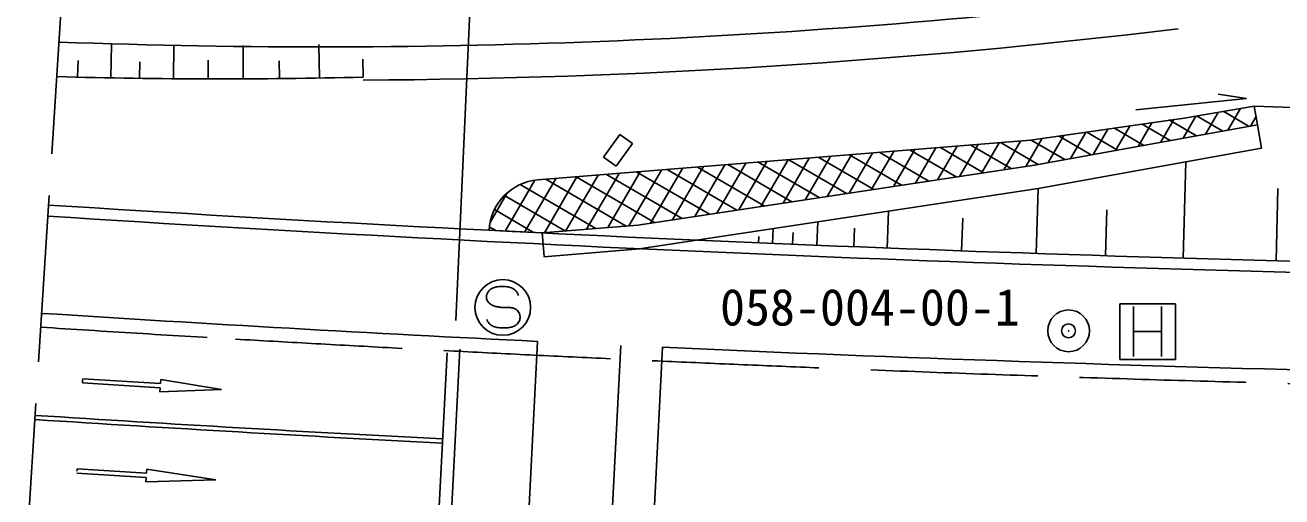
# Model space of a CAD drawing. Units: millimetres, scale not verified. Extents: x 40000 to 680000, y 20000 to 380000.
# Drawn here: x 69725 to 114900, y 291139 to 308094 of the extents above; entities that cross this region are included whole.
import ezdxf
from ezdxf.enums import TextEntityAlignment as Align

# ---------------------------------------------------------------- set-up
doc = ezdxf.new("R2010")
doc.units = ezdxf.units.MM
doc.header["$LTSCALE"] = 1000
doc.header["$PDMODE"] = 32
doc.header["$PDSIZE"] = 500
doc.linetypes.add('DASHED', pattern=[7.5, 6, -1.5])
for name, color, linetype, lineweight in [('M-BGD', 7, 'Continuous', 25), ('M-BGD-EXST', 7, 'Continuous', 25), ('M-BMK-SRVR', 3, 'Continuous', 25), ('M-STR-STRC', 7, 'Continuous', 25)]:
    doc.layers.add(name, color=color, linetype=linetype, lineweight=lineweight)
doc.layers.add('M-OTRS', color=6, linetype='Continuous')
doc.styles.add('ＭＳ ゴシック', font='')
doc.styles.get('ＭＳ ゴシック').set_extended_font_data('MS Gothic')

msp = doc.modelspace()

# ---------------------------------------------------------------- linework, layer by layer
at = {"layer": 'M-BGD', "linetype": 'DASHED'}
for p, q in [((69725, 288503), (72364, 329727)), ((72826, 307398), (72804, 306198)), ((71613, 306223), (71627, 306821)), ((91100, 304166), (90518, 303353)), ((91100, 304166), (91554, 303841)), ((91554, 303841), (90972, 303028)), ((90518, 303353), (90972, 303028))]:
    msp.add_line(p, q, dxfattribs=at)
at = {"layer": 'M-BGD'}
for p, q in [((75066, 307369), (75057, 306169)), ((77565, 306164), (77560, 307364)), ((80282, 307392), (80302, 306192)), ((73847, 306773), (73840, 306182)), ((76307, 306833), (76306, 306163)), ((78859, 306816), (78865, 306173)), ((81861, 306866), (81876, 306224)), ((109653, 305046), (113631, 305463)), ((113631, 305463), (112611, 305607)), ((113907, 305176), (111320, 304738)), ((112154, 304172), (112612, 304957)), ((113728, 304456), (112811, 304991)), ((112963, 304318), (113415, 305093)), ((113907, 305176), (114020, 304509)), ((111309, 304736), (105867, 303954)), ((114020, 304509), (106002, 303062)), ((109729, 303735), (110222, 304580)), ((110884, 303943), (109876, 304530)), ((110538, 303880), (110968, 304618)), ((110968, 304618), (110840, 304692)), ((110968, 304618), (111021, 304709)), ((111832, 304114), (110968, 304618)), ((111346, 304026), (111809, 304821)), ((112780, 304285), (111849, 304828)), ((113771, 304464), (113970, 304805)), ((114020, 304509), (114172, 303667)), ((106496, 303151), (107064, 304126)), ((108041, 303430), (106889, 304101)), ((107304, 303297), (107854, 304240)), ((108989, 303601), (107885, 304244)), ((108113, 303443), (108643, 304353)), ((109937, 303772), (108881, 304387)), ((108921, 303589), (109433, 304467)), ((88156, 302529), (105867, 303954)), ((100934, 302296), (101705, 303619)), ((103194, 302638), (101533, 303605)), ((101727, 302416), (102464, 303680)), ((102520, 302536), (103223, 303741)), ((104179, 302787), (102624, 303693)), ((103314, 302656), (103982, 303802)), ((105165, 302936), (103715, 303781)), ((104107, 302776), (104741, 303864)), ((106145, 303088), (104805, 303869)), ((104900, 302896), (105500, 303925)), ((105693, 303016), (106275, 304013)), ((107093, 303259), (105893, 303958)), ((114172, 303667), (106142, 302219)), ((94588, 301337), (95633, 303131)), ((95381, 301457), (96392, 303192)), ((98265, 301893), (96080, 303167)), ((96174, 301577), (97151, 303253)), ((96968, 301697), (97910, 303314)), ((98777, 302318), (97171, 303254)), ((97761, 301817), (98669, 303375)), ((100237, 302191), (98261, 303342)), ((98777, 302318), (99428, 303436)), ((99347, 302057), (100187, 303497)), ((101222, 302340), (99352, 303430)), ((100141, 302176), (100946, 303558)), ((102208, 302489), (100443, 303518)), ((111449, 303176), (111347, 299720)), ((89149, 300694), (90320, 302703)), ((89909, 300757), (91079, 302764)), ((93337, 301148), (90627, 302728)), ((90669, 300819), (91838, 302825)), ((91429, 300882), (92597, 302886)), ((94323, 301297), (91717, 302815)), ((91754, 300909), (106002, 303062)), ((92208, 300978), (93356, 302947)), ((95308, 301446), (92808, 302903)), ((93001, 301097), (94115, 303008)), ((93795, 301217), (94874, 303069)), ((96294, 301595), (93899, 302991)), ((97280, 301744), (94989, 303079)), ((86977, 300691), (88041, 302516)), ((90238, 300784), (87524, 302366)), ((87680, 300656), (88808, 302591)), ((88390, 300631), (89561, 302642)), ((88445, 302552), (88439, 302556)), ((91325, 300874), (88445, 302552)), ((92351, 300999), (89536, 302640)), ((91882, 300064), (106142, 302219)), ((98554, 301937), (98777, 302318)), ((99251, 302042), (98777, 302318)), ((106142, 302219), (106062, 299888)), ((114760, 302222), (114691, 299626)), ((86437, 301005), (87055, 302066)), ((89151, 300694), (86956, 301973)), ((88003, 300639), (86592, 301462)), ((100765, 301406), (100714, 300082)), ((108609, 301453), (108557, 299806)), ((88305, 300624), (91754, 300909)), ((98184, 300182), (98218, 301021)), ((103427, 301154), (103384, 299982)), ((86401, 300719), (88309, 300624)), ((86646, 300707), (86411, 300844)), ((88309, 300624), (88380, 299773)), ((96095, 300492), (96086, 300269)), ((96610, 300778), (96588, 300248)), ((97329, 300637), (97312, 300218)), ((99539, 300798), (99512, 300129)), ((88375, 299772), (91825, 300057))]:
    msp.add_line(p, q, dxfattribs=at)
for centre, radius, start, end in [((80385, 563381), 256069, 267.8864, 276.87372), ((80385, 563381), 257269, 270.33275, 276.87372), ((76732, 521562), 215400, 268.43819, 271.36853), ((163244, 1770249), 1465903, 268.07126, 269.77265), ((88309, 300624), 1911, 94.6015, 177.1492), ((146345, 1485304), 1186100, 266.33689, 268.91707), ((146345, 1485304), 1186500, 266.33689, 268.91029), ((146345, 1485304), 1190000, 266.33689, 267.1966), ((146345, 1485304), 1190000, 267.41327, 268.64866)]:
    msp.add_arc(centre, radius, start, end, dxfattribs=at)
at = {"layer": 'M-BGD', "linetype": 'DASHED'}
for start, end in [(266.33689, 266.67034), (266.6745, 267.72699), (267.77512, 268.5863)]:
    msp.add_arc((146345, 1485304), 1190500, start, end, dxfattribs=at)
at = {"layer": 'M-BGD-EXST'}
for p, q in [((109072, 298080), (109072, 296080)), ((111072, 298080), (109072, 298080)), ((109572, 297980), (109572, 296180)), ((110572, 296180), (110572, 297980)), ((111072, 296080), (111072, 298080)), ((109572, 297080), (110572, 297080)), ((109072, 296080), (111072, 296080))]:
    msp.add_line(p, q, dxfattribs=at)
for points in [[(86628, 297983), (86653, 297978), (86679, 297973), (86704, 297969), (86730, 297964), (86755, 297960), (86780, 297957), (86806, 297953), (86831, 297951), (86857, 297948), (86882, 297947), (86904, 297946), (86925, 297946), (86946, 297946), (86967, 297946), (86988, 297946), (87009, 297947), (87030, 297947), (87051, 297947), (87073, 297947), (87094, 297947), (87105, 297947), (87117, 297946), (87129, 297946), (87141, 297945), (87152, 297944), (87164, 297943), (87176, 297942), (87187, 297940), (87199, 297939), (87210, 297937), (87217, 297936), (87224, 297934), (87231, 297933), (87238, 297931), (87245, 297930), (87252, 297928), (87259, 297927), (87266, 297925), (87272, 297923), (87279, 297921), (87285, 297919), (87291, 297917), (87297, 297915), (87303, 297912), (87309, 297910), (87315, 297908), (87321, 297905), (87326, 297903), (87332, 297900), (87338, 297897), (87344, 297895), (87350, 297892), (87355, 297889), (87361, 297886), (87367, 297882), (87372, 297879), (87378, 297876), (87383, 297872), (87388, 297868), (87393, 297864), (87400, 297858), (87407, 297852), (87413, 297846), (87419, 297839), (87426, 297833)], [(86377, 297406), (86372, 297414), (86367, 297421), (86363, 297429), (86358, 297437), (86353, 297445), (86349, 297453), (86345, 297461), (86342, 297469), (86339, 297477), (86336, 297486), (86334, 297493), (86332, 297501), (86331, 297509)]]:
    msp.add_lwpolyline(points, dxfattribs=at)
msp.add_circle((86894, 297947), 1000, dxfattribs=at)
for centre, radius, start, end in [((86670, 298324), 347, 114.638, 136.0855), ((86771, 298101), 591, 100.054, 114.5262), ((86861, 297609), 1092, 90.5454, 100.1869), ((86880, 297444), 1257, 82.477, 91.3279), ((86953, 297987), 709, 69.2741, 82.6429), ((87056, 298258), 419, 50.34, 69.2792), ((86603, 298326), 298, 172.3681, 193.7201), ((86595, 298319), 290, 150.0708, 170.8217), ((86603, 298326), 298, 193.7824, 222.17), ((86768, 298218), 491, 135.1508, 149.9367), ((87062, 298277), 401, 40.3943, 49.3685), ((86982, 298186), 521, 31.0741, 42.2143), ((87267, 298358), 188, 15.4849, 31.0741), ((87349, 298386), 101, 353.2451, 12.7461), ((86712, 298426), 445, 222.257, 242.8164), ((86804, 298609), 650, 242.9551, 254.2829), ((87168, 297601), 346, 0.8202, 42.0391), ((86731, 297682), 449, 217.9483, 228.2045), ((86739, 297703), 470, 229.1238, 248.2674), ((86835, 297943), 728, 248.3135, 261.1494), ((87018, 297932), 715, 279.4937, 291.465), ((87123, 297665), 428, 291.4581, 309.0625), ((87174, 297597), 344, 309.5264, 337.1503), ((87166, 297593), 349, 338.2637, 2.0545), ((86910, 298435), 1226, 261.2217, 270.9828), ((86927, 298481), 1272, 270.1516, 279.4163)]:
    msp.add_arc(centre, radius, start, end, dxfattribs=at)
at = {"layer": 'M-BMK-SRVR'}
msp.add_circle((107232, 297106), 750, dxfattribs=at)
at = {"layer": 'M-OTRS'}
msp.add_point((107232, 297106), dxfattribs=at)
at = {"layer": 'M-STR-STRC'}
for p, q in [((86703, 330063), (85203, 297482)), ((84858, 286880), (85350, 296442)), ((87218, 278751), (88144, 296728)), ((90214, 278608), (91140, 296585)), ((91713, 278540), (92639, 296516)), ((84408, 286903), (84893, 296316)), ((71787, 295235), (71791, 295310)), ((74581, 295060), (71787, 295235)), ((71791, 295310), (71796, 295385)), ((71796, 295385), (74591, 295209)), ((74572, 294910), (74581, 295060)), ((76782, 294997), (74572, 294910)), ((74591, 295209), (74600, 295359)), ((74600, 295359), (76782, 294997)), ((71583, 291991), (74078, 291835)), ((71588, 292066), (71593, 292141)), ((71593, 292141), (74088, 291985)), ((74078, 291835), (74069, 291685)), ((74088, 291985), (74097, 292134)), ((74097, 292134), (76578, 291753)), ((74069, 291685), (76578, 291753))]:
    msp.add_line(p, q, dxfattribs=at)
for radius in [1193825, 1193675]:
    msp.add_arc((146345, 1485304), radius, 266.33689, 267.04136, dxfattribs=at)

# ---------------------------------------------------------------- texts
at = {"layer": 'M-BMK-SRVR', "style": 'ＭＳ ゴシック'}
msp.add_text('058-004-00-1', height=1320, dxfattribs=at).set_placement((94704, 296902), align=Align.BOTTOM_LEFT)

doc.saveas('drawing.dxf')
